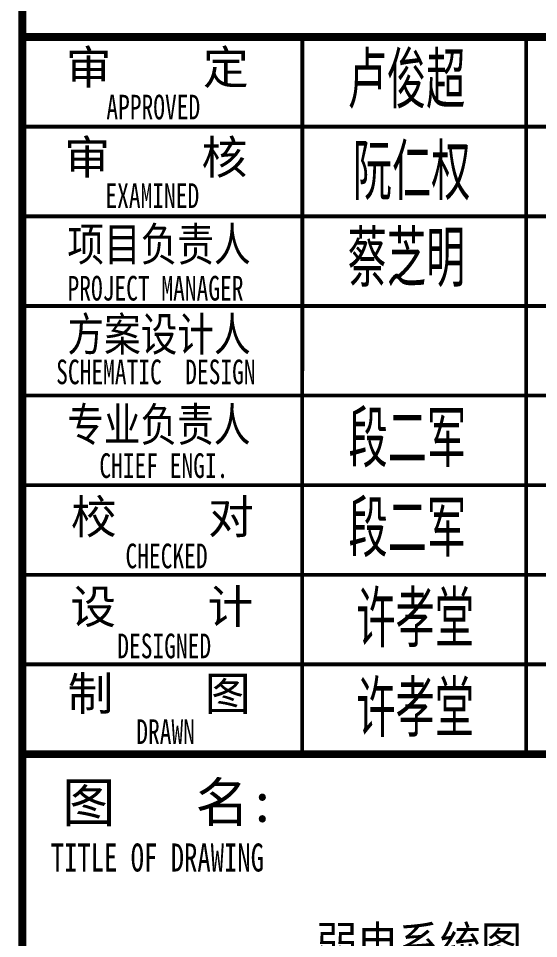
# Model space of a CAD drawing. Extents: x 3774419 to 4775970, y -926964 to 2266.
# Drawn here: x 4048682 to 4053329, y -683210 to -674998 of the extents above; entities that cross this region are included whole.
import ezdxf
from ezdxf.enums import TextEntityAlignment as Align

# ---------------------------------------------------------------- set-up
doc = ezdxf.new("R2010")
doc.units = 0
doc.header["$LTSCALE"] = 1000
doc.header["$MEASUREMENT"] = 0
doc.layers.add('!!电气', color=1, linetype='CONTINUOUS')
doc.layers.add('图签文字', color=4, linetype='CONTINUOUS')
doc.layers.add('S－GG公共标注', color=7, linetype='CONTINUOUS', lineweight=25)
doc.layers.add('图框', color=147, linetype='CONTINUOUS', lineweight=20)
doc.styles.add('图框宋体', font='', dxfattribs={"width": 0.9})
doc.styles.add('建筑图签-1', font='simhei.ttf', dxfattribs={"width": 0.7})
doc.styles.add('建筑图签-2', font='TXT.shx', dxfattribs={"width": 0.5, "bigfont": 'HZTXT.shx'})
doc.styles.get('图框宋体').set_extended_font_data('SimSun')

# ---------------------------------------------------------------- blocks, each defined once
blk = doc.blocks.new('A$C1435328E')
at = {"layer": '图框'}
for points, const_width in [([(-7000, -700), (-7000, 56700)], 70), ([(0, 12500.3), (-7000, 12500.3)], 70), ([(-7000, 12500.3), (0, 12500.3)], 70), ([(-4500.5, 6100.3), (-4500, 12500.3)], 35), ([(-2500, 6100.3), (-2500, 12500.3)], 35), ([(-7000, 11700.3), (0, 11700.3)], 35), ([(-7000, 10900.3), (0, 10900.3)], 35), ([(-7000, 10100.3), (0, 10100.3)], 35), ([(-7000, 9300.3), (0, 9300.3)], 35), ([(-7000, 8500.3), (0, 8500.3)], 35), ([(-7000, 7700.3), (0, 7700.3)], 35), ([(-7000, 6900.3), (0, 6900.3)], 35), ([(-7000, 6100.3), (0, 6100.3)], 70)]:
    blk.add_lwpolyline(points, dxfattribs=dict(at, const_width=const_width))
at = {"layer": '图签文字', "color": 7, "style": '建筑图签-1'}
for s, height, p in [('审    定', 300, (-6612.3, 12079.2)), ('审    核', 300, (-6625.4, 11276.9)), ('校    对', 300, (-6566.7, 8068.2)), ('设    计', 300, (-6572.1, 7266.5)), ('制    图', 300, (-6595.1, 6491.7)), ('图   名:', 350, (-6644.7, 5495.2))]:
    blk.add_text(s, height=height, dxfattribs=at).set_placement(p)
at = {"layer": '图签文字', "color": 1, "style": '建筑图签-2', "width": 0.7}
for s, p in [('卢俊超', (-4093.8, 11861.9)), ('阮仁权', (-4048, 11044.4)), ('蔡芝明', (-4093.8, 10270.9)), ('段二军', (-4086.5, 8661)), ('段二军', (-4086.5, 7861)), ('许孝堂', (-4016.1, 7053.5)), ('许孝堂', (-4016.1, 6253.5))]:
    blk.add_text(s, height=500, dxfattribs=at).set_placement(p)
at = {"layer": '图签文字', "style": '建筑图签-1', "width": 0.7}
for s, height, p in [('APPROVED ', 220, (-6249.4, 11764.7)), ('EXAMINED  ', 220, (-6258, 10974.2, -1799)), ('PROJECT MANAGER', 220, (-6596.1, 10148, -1799)), ('SCHEMATIC  DESIGN', 220, (-6697.4, 9401.4, -1799)), ('TITLE OF DRAWING', 250, (-6746, 5052.5))]:
    blk.add_text(s, height=height, dxfattribs=at).set_placement(p)
at = {"layer": '图签文字', "color": 7, "style": '建筑图签-1', "width": 0.8}
for s, p in [('项目负责人', (-6597.5, 10500.7)), ('方案设计人', (-6597.5, 9698.1)), ('专业负责人', (-6598.8, 8891.6))]:
    blk.add_text(s, height=300, dxfattribs=at).set_placement(p)
at = {"layer": '图签文字', "style": '建筑图签-1', "width": 0.7}
for s, p in [('CHIEF ENGI.', (-5735.5, 8674.8)), ('CHECKED  ', (-5607, 7868.8)), ('DESIGNED ', (-5680.4, 7065.5)), (' DRAWN   ', (-5615.4, 6300.5))]:
    blk.add_text(s, height=220, dxfattribs=at).set_placement(p, align=Align.MIDDLE)

msp = doc.modelspace()

# ---------------------------------------------------------------- block references
at = {"layer": '!!电气'}
msp.add_blockref('A$C1435328E', (4055717.5, -687663.9), dxfattribs=at)

# ---------------------------------------------------------------- texts
at = {"layer": 'S－GG公共标注', "color": 2, "style": '图框宋体', "width": 0.9}
msp.add_text('弱电系统图', height=300, dxfattribs=at).set_placement((4051340.7, -683400.4))

doc.saveas('drawing.dxf')
